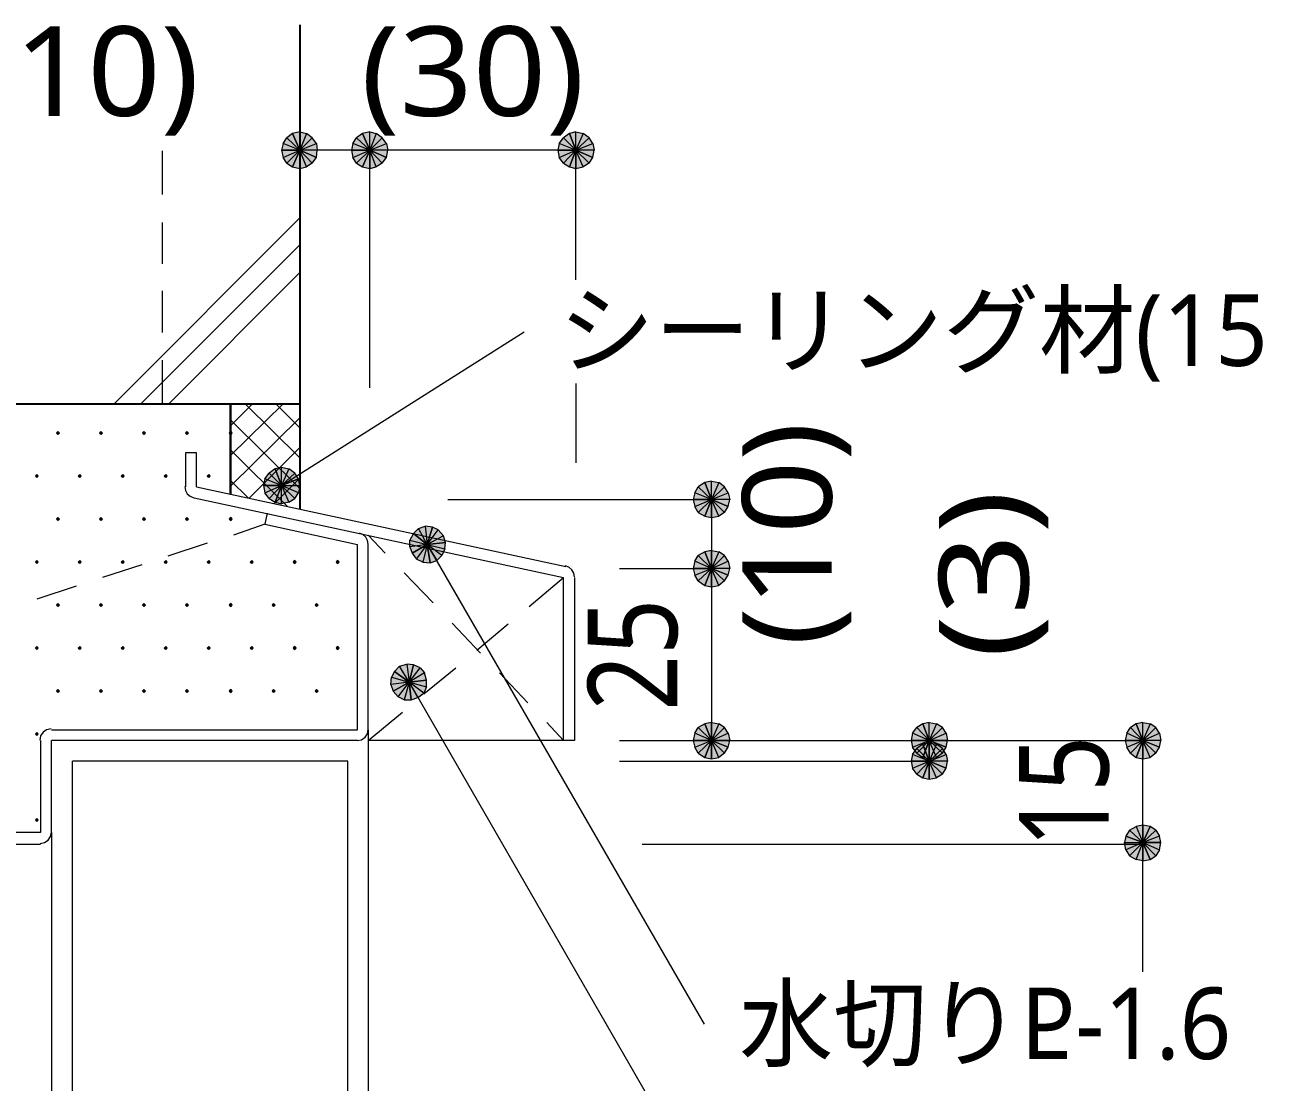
# Model space of a CAD drawing. Header units: millimetres. Extents: x 0 to 420, y 0 to 297.
# Drawn here: x 130.21 to 166.22, y 239.13 to 269.83 of the extents above; entities that cross this region are included whole.
import ezdxf
from ezdxf.enums import TextEntityAlignment as Align

# ---------------------------------------------------------------- set-up
doc = ezdxf.new("R2010")
doc.units = ezdxf.units.MM
doc.styles.add('kst32b', font='NotoSansJP-Variable.ttf')

msp = doc.modelspace()

# ---------------------------------------------------------------- hatches: boundary and pattern name
h = msp.add_hatch(color=7)
h.paths.add_polyline_path([(137.986, 266.679), (137.816, 266.552), (138.197, 266.192), (137.986, 266.679)])
h.paths.add_polyline_path([(137.816, 266.552), (138.197, 266.192), (137.71, 266.382), (137.816, 266.552)])
h.paths.add_polyline_path([(138.197, 266.192), (137.71, 266.382), (137.668, 266.192), (138.197, 266.192)])
h = msp.add_hatch(color=7)
h.paths.add_polyline_path([(138.557, 266.552), (138.388, 266.679), (138.197, 266.192), (138.557, 266.552)])
h.paths.add_polyline_path([(138.388, 266.679), (138.197, 266.192), (138.197, 266.721), (138.388, 266.679)])
h.paths.add_polyline_path([(138.197, 266.192), (138.197, 266.721), (137.986, 266.679), (138.197, 266.192)])
h = msp.add_hatch(color=7)
h.paths.add_polyline_path([(138.684, 265.98), (138.705, 266.192), (138.197, 266.192), (138.684, 265.98)])
h.paths.add_polyline_path([(138.705, 266.192), (138.197, 266.192), (138.684, 266.382), (138.705, 266.192)])
h.paths.add_polyline_path([(138.197, 266.192), (138.684, 266.382), (138.557, 266.552), (138.197, 266.192)])
h = msp.add_hatch(color=7)
h.paths.add_polyline_path([(140.018, 266.679), (139.848, 266.552), (140.229, 266.192), (140.018, 266.679)])
h.paths.add_polyline_path([(139.848, 266.552), (140.229, 266.192), (139.742, 266.382), (139.848, 266.552)])
h.paths.add_polyline_path([(140.229, 266.192), (139.742, 266.382), (139.7, 266.192), (140.229, 266.192)])
h = msp.add_hatch(color=7)
h.paths.add_polyline_path([(140.589, 266.552), (140.42, 266.679), (140.229, 266.192), (140.589, 266.552)])
h.paths.add_polyline_path([(140.42, 266.679), (140.229, 266.192), (140.229, 266.721), (140.42, 266.679)])
h.paths.add_polyline_path([(140.229, 266.192), (140.229, 266.721), (140.018, 266.679), (140.229, 266.192)])
h = msp.add_hatch(color=7)
h.paths.add_polyline_path([(140.716, 265.98), (140.758, 266.192), (140.229, 266.192), (140.716, 265.98)])
h.paths.add_polyline_path([(140.758, 266.192), (140.229, 266.192), (140.716, 266.382), (140.758, 266.192)])
h.paths.add_polyline_path([(140.229, 266.192), (140.716, 266.382), (140.589, 266.552), (140.229, 266.192)])
h = msp.add_hatch(color=7)
h.paths.add_polyline_path([(146.029, 266.679), (145.86, 266.552), (146.219, 266.192), (146.029, 266.679)])
h.paths.add_polyline_path([(145.86, 266.552), (146.219, 266.192), (145.733, 266.382), (145.86, 266.552)])
h.paths.add_polyline_path([(146.219, 266.192), (145.733, 266.382), (145.69, 266.192), (146.219, 266.192)])
h = msp.add_hatch(color=7)
h.paths.add_polyline_path([(146.6, 266.552), (146.431, 266.679), (146.219, 266.192), (146.6, 266.552)])
h.paths.add_polyline_path([(146.431, 266.679), (146.219, 266.192), (146.219, 266.721), (146.431, 266.679)])
h.paths.add_polyline_path([(146.219, 266.192), (146.219, 266.721), (146.029, 266.679), (146.219, 266.192)])
h = msp.add_hatch(color=7)
h.paths.add_polyline_path([(146.706, 265.98), (146.749, 266.192), (146.219, 266.192), (146.706, 265.98)])
h.paths.add_polyline_path([(146.749, 266.192), (146.219, 266.192), (146.706, 266.382), (146.749, 266.192)])
h.paths.add_polyline_path([(146.219, 266.192), (146.706, 266.382), (146.6, 266.552), (146.219, 266.192)])
h = msp.add_hatch(color=7)
h.paths.add_polyline_path([(137.668, 266.192), (137.71, 265.98), (138.197, 266.192), (137.668, 266.192)])
h.paths.add_polyline_path([(137.71, 265.98), (138.197, 266.192), (137.816, 265.811), (137.71, 265.98)])
h.paths.add_polyline_path([(138.197, 266.192), (137.816, 265.811), (137.986, 265.705), (138.197, 266.192)])
for points in [[(137.986, 265.705), (138.197, 265.663), (138.197, 266.192), (137.986, 265.705)], [(140.018, 265.705), (140.229, 265.663), (140.229, 266.192), (140.018, 265.705)], [(146.029, 265.705), (146.219, 265.663), (146.219, 266.192), (146.029, 265.705)], [(131.17, 258.022), (131.149, 258), (131.128, 257.979), (131.149, 257.958), (131.17, 257.937), (131.191, 257.958), (131.212, 257.979), (131.191, 258), (131.17, 258.022)], [(132.419, 258.022), (132.397, 258), (132.376, 257.979), (132.397, 257.958), (132.419, 257.937), (132.44, 257.958), (132.461, 257.979), (132.44, 258), (132.419, 258.022)], [(133.668, 258.022), (133.646, 258), (133.625, 257.979), (133.646, 257.958), (133.668, 257.937), (133.689, 257.958), (133.71, 257.979), (133.689, 258), (133.668, 258.022)], [(134.916, 258.022), (134.895, 258), (134.874, 257.979), (134.895, 257.958), (134.916, 257.937), (134.938, 257.958), (134.959, 257.979), (134.938, 258), (134.916, 258.022)], [(136.186, 258.022), (136.165, 258), (136.144, 257.979), (136.165, 257.958), (136.186, 257.937), (136.208, 257.958), (136.229, 257.979), (136.208, 258), (136.186, 258.022)], [(130.556, 256.773), (130.535, 256.752), (130.514, 256.73), (130.535, 256.709), (130.556, 256.688), (130.577, 256.709), (130.598, 256.73), (130.577, 256.752), (130.556, 256.773)], [(131.805, 256.773), (131.784, 256.752), (131.762, 256.73), (131.784, 256.709), (131.805, 256.688), (131.826, 256.709), (131.847, 256.73), (131.826, 256.752), (131.805, 256.773)], [(133.054, 256.773), (133.033, 256.752), (133.011, 256.73), (133.033, 256.709), (133.054, 256.688), (133.075, 256.709), (133.096, 256.73), (133.075, 256.752), (133.054, 256.773)], [(134.303, 256.773), (134.281, 256.752), (134.26, 256.73), (134.281, 256.709), (134.303, 256.688), (134.324, 256.709), (134.345, 256.73), (134.324, 256.752), (134.303, 256.773)], [(135.551, 256.773), (135.53, 256.752), (135.509, 256.73), (135.53, 256.709), (135.551, 256.688), (135.572, 256.709), (135.594, 256.73), (135.572, 256.752), (135.551, 256.773)], [(138.155, 256.646), (138.049, 256.815), (137.668, 256.455), (138.155, 256.646)], [(149.966, 255.566), (150.156, 255.524), (150.156, 256.053), (149.966, 255.566)], [(131.17, 255.524), (131.149, 255.503), (131.128, 255.482), (131.149, 255.46), (131.17, 255.439), (131.191, 255.46), (131.212, 255.482), (131.191, 255.503), (131.17, 255.524)], [(132.419, 255.524), (132.397, 255.503), (132.376, 255.482), (132.397, 255.46), (132.419, 255.439), (132.44, 255.46), (132.461, 255.482), (132.44, 255.503), (132.419, 255.524)], [(133.668, 255.524), (133.646, 255.503), (133.625, 255.482), (133.646, 255.46), (133.668, 255.439), (133.689, 255.46), (133.71, 255.482), (133.689, 255.503), (133.668, 255.524)], [(134.916, 255.524), (134.895, 255.503), (134.874, 255.482), (134.895, 255.46), (134.916, 255.439), (134.938, 255.46), (134.959, 255.482), (134.938, 255.503), (134.916, 255.524)], [(136.186, 255.524), (136.165, 255.503), (136.144, 255.482), (136.165, 255.46), (136.186, 255.439), (136.208, 255.46), (136.229, 255.482), (136.208, 255.503), (136.186, 255.524)], [(141.986, 254.212), (142.177, 254.275), (141.901, 254.741), (141.986, 254.212)], [(130.556, 254.275), (130.535, 254.254), (130.514, 254.233), (130.535, 254.212), (130.556, 254.19), (130.577, 254.212), (130.598, 254.233), (130.577, 254.254), (130.556, 254.275)], [(131.805, 254.275), (131.784, 254.254), (131.762, 254.233), (131.784, 254.212), (131.805, 254.19), (131.826, 254.212), (131.847, 254.233), (131.826, 254.254), (131.805, 254.275)], [(133.054, 254.275), (133.033, 254.254), (133.011, 254.233), (133.033, 254.212), (133.054, 254.19), (133.075, 254.212), (133.096, 254.233), (133.075, 254.254), (133.054, 254.275)], [(134.303, 254.275), (134.281, 254.254), (134.26, 254.233), (134.281, 254.212), (134.303, 254.19), (134.324, 254.212), (134.345, 254.233), (134.324, 254.254), (134.303, 254.275)], [(135.551, 254.275), (135.53, 254.254), (135.509, 254.233), (135.53, 254.212), (135.551, 254.19), (135.572, 254.212), (135.594, 254.233), (135.572, 254.254), (135.551, 254.275)], [(136.8, 254.275), (136.779, 254.254), (136.758, 254.233), (136.779, 254.212), (136.8, 254.19), (136.821, 254.212), (136.843, 254.233), (136.821, 254.254), (136.8, 254.275)], [(138.049, 254.275), (138.028, 254.254), (138.007, 254.233), (138.028, 254.212), (138.049, 254.19), (138.07, 254.212), (138.091, 254.233), (138.07, 254.254), (138.049, 254.275)], [(139.298, 254.275), (139.277, 254.254), (139.255, 254.233), (139.277, 254.212), (139.298, 254.19), (139.319, 254.212), (139.34, 254.233), (139.319, 254.254), (139.298, 254.275)], [(149.966, 253.555), (150.156, 253.513), (150.156, 254.042), (149.966, 253.555)], [(131.17, 253.026), (131.149, 253.005), (131.128, 252.984), (131.149, 252.963), (131.17, 252.942), (131.191, 252.963), (131.212, 252.984), (131.191, 253.005), (131.17, 253.026)], [(132.419, 253.026), (132.397, 253.005), (132.376, 252.984), (132.397, 252.963), (132.419, 252.942), (132.44, 252.963), (132.461, 252.984), (132.44, 253.005), (132.419, 253.026)], [(133.668, 253.026), (133.646, 253.005), (133.625, 252.984), (133.646, 252.963), (133.668, 252.942), (133.689, 252.963), (133.71, 252.984), (133.689, 253.005), (133.668, 253.026)], [(134.916, 253.026), (134.895, 253.005), (134.874, 252.984), (134.895, 252.963), (134.916, 252.942), (134.938, 252.963), (134.959, 252.984), (134.938, 253.005), (134.916, 253.026)], [(136.186, 253.026), (136.165, 253.005), (136.144, 252.984), (136.165, 252.963), (136.186, 252.942), (136.208, 252.963), (136.229, 252.984), (136.208, 253.005), (136.186, 253.026)], [(137.435, 253.026), (137.414, 253.005), (137.393, 252.984), (137.414, 252.963), (137.435, 252.942), (137.456, 252.963), (137.478, 252.984), (137.456, 253.005), (137.435, 253.026)], [(138.684, 253.026), (138.663, 253.005), (138.642, 252.984), (138.663, 252.963), (138.684, 252.942), (138.705, 252.963), (138.726, 252.984), (138.705, 253.005), (138.684, 253.026)], [(130.556, 251.778), (130.535, 251.756), (130.514, 251.735), (130.535, 251.714), (130.556, 251.693), (130.577, 251.714), (130.598, 251.735), (130.577, 251.756), (130.556, 251.778)], [(131.805, 251.778), (131.784, 251.756), (131.762, 251.735), (131.784, 251.714), (131.805, 251.693), (131.826, 251.714), (131.847, 251.735), (131.826, 251.756), (131.805, 251.778)], [(133.054, 251.778), (133.033, 251.756), (133.011, 251.735), (133.033, 251.714), (133.054, 251.693), (133.075, 251.714), (133.096, 251.735), (133.075, 251.756), (133.054, 251.778)], [(134.303, 251.778), (134.281, 251.756), (134.26, 251.735), (134.281, 251.714), (134.303, 251.693), (134.324, 251.714), (134.345, 251.735), (134.324, 251.756), (134.303, 251.778)], [(135.551, 251.778), (135.53, 251.756), (135.509, 251.735), (135.53, 251.714), (135.551, 251.693), (135.572, 251.714), (135.594, 251.735), (135.572, 251.756), (135.551, 251.778)], [(136.8, 251.778), (136.779, 251.756), (136.758, 251.735), (136.779, 251.714), (136.8, 251.693), (136.821, 251.714), (136.843, 251.735), (136.821, 251.756), (136.8, 251.778)], [(138.049, 251.778), (138.028, 251.756), (138.007, 251.735), (138.028, 251.714), (138.049, 251.693), (138.07, 251.714), (138.091, 251.735), (138.07, 251.756), (138.049, 251.778)], [(139.298, 251.778), (139.277, 251.756), (139.255, 251.735), (139.277, 251.714), (139.298, 251.693), (139.319, 251.714), (139.34, 251.735), (139.319, 251.756), (139.298, 251.778)], [(141.436, 250.232), (141.626, 250.296), (141.372, 250.74), (141.436, 250.232)], [(131.17, 250.529), (131.149, 250.507), (131.128, 250.486), (131.149, 250.465), (131.17, 250.444), (131.191, 250.465), (131.212, 250.486), (131.191, 250.507), (131.17, 250.529)], [(132.419, 250.529), (132.397, 250.507), (132.376, 250.486), (132.397, 250.465), (132.419, 250.444), (132.44, 250.465), (132.461, 250.486), (132.44, 250.507), (132.419, 250.529)], [(133.668, 250.529), (133.646, 250.507), (133.625, 250.486), (133.646, 250.465), (133.668, 250.444), (133.689, 250.465), (133.71, 250.486), (133.689, 250.507), (133.668, 250.529)], [(134.916, 250.529), (134.895, 250.507), (134.874, 250.486), (134.895, 250.465), (134.916, 250.444), (134.938, 250.465), (134.959, 250.486), (134.938, 250.507), (134.916, 250.529)], [(136.186, 250.529), (136.165, 250.507), (136.144, 250.486), (136.165, 250.465), (136.186, 250.444), (136.208, 250.465), (136.229, 250.486), (136.208, 250.507), (136.186, 250.529)], [(137.435, 250.529), (137.414, 250.507), (137.393, 250.486), (137.414, 250.465), (137.435, 250.444), (137.456, 250.465), (137.478, 250.486), (137.456, 250.507), (137.435, 250.529)], [(138.684, 250.529), (138.663, 250.507), (138.642, 250.486), (138.663, 250.465), (138.684, 250.444), (138.705, 250.465), (138.726, 250.486), (138.705, 250.507), (138.684, 250.529)], [(130.556, 249.28), (130.535, 249.259), (130.514, 249.237), (130.535, 249.216), (130.556, 249.195), (130.577, 249.216), (130.598, 249.237), (130.577, 249.259), (130.556, 249.28)], [(149.966, 248.56), (150.156, 248.518), (150.156, 249.047), (149.966, 248.56)], [(156.295, 248.56), (156.485, 248.518), (156.485, 249.047), (156.295, 248.56)], [(162.496, 248.56), (162.687, 248.518), (162.687, 249.047), (162.496, 248.56)], [(156.295, 247.967), (156.485, 247.925), (156.485, 248.454), (156.295, 247.967)], [(130.556, 246.782), (130.535, 246.761), (130.514, 246.74), (130.535, 246.719), (130.556, 246.697), (130.577, 246.719), (130.598, 246.74), (130.577, 246.761), (130.556, 246.782)], [(162.899, 246.549), (162.687, 246.592), (162.687, 246.084), (162.899, 246.549)]]:
    msp.add_hatch(color=7).paths.add_polyline_path(points)
h = msp.add_hatch(color=7)
h.paths.add_polyline_path([(138.197, 265.663), (138.388, 265.705), (138.197, 266.192), (138.197, 265.663)])
h.paths.add_polyline_path([(138.388, 265.705), (138.197, 266.192), (138.557, 265.811), (138.388, 265.705)])
h.paths.add_polyline_path([(138.197, 266.192), (138.557, 265.811), (138.684, 265.98), (138.197, 266.192)])
h = msp.add_hatch(color=7)
h.paths.add_polyline_path([(139.7, 266.192), (139.742, 265.98), (140.229, 266.192), (139.7, 266.192)])
h.paths.add_polyline_path([(139.742, 265.98), (140.229, 266.192), (139.848, 265.811), (139.742, 265.98)])
h.paths.add_polyline_path([(140.229, 266.192), (139.848, 265.811), (140.018, 265.705), (140.229, 266.192)])
h = msp.add_hatch(color=7)
h.paths.add_polyline_path([(140.229, 265.663), (140.42, 265.705), (140.229, 266.192), (140.229, 265.663)])
h.paths.add_polyline_path([(140.42, 265.705), (140.229, 266.192), (140.589, 265.811), (140.42, 265.705)])
h.paths.add_polyline_path([(140.229, 266.192), (140.589, 265.811), (140.716, 265.98), (140.229, 266.192)])
h = msp.add_hatch(color=7)
h.paths.add_polyline_path([(145.69, 266.192), (145.733, 265.98), (146.219, 266.192), (145.69, 266.192)])
h.paths.add_polyline_path([(145.733, 265.98), (146.219, 266.192), (145.86, 265.811), (145.733, 265.98)])
h.paths.add_polyline_path([(146.219, 266.192), (145.86, 265.811), (146.029, 265.705), (146.219, 266.192)])
h = msp.add_hatch(color=7)
h.paths.add_polyline_path([(146.219, 265.663), (146.431, 265.705), (146.219, 266.192), (146.219, 265.663)])
h.paths.add_polyline_path([(146.431, 265.705), (146.219, 266.192), (146.6, 265.811), (146.431, 265.705)])
h.paths.add_polyline_path([(146.219, 266.192), (146.6, 265.811), (146.706, 265.98), (146.219, 266.192)])
h = msp.add_hatch(color=7)
h.paths.add_polyline_path([(137.478, 256.942), (137.308, 256.815), (137.668, 256.455), (137.478, 256.942)])
h.paths.add_polyline_path([(137.308, 256.815), (137.668, 256.455), (137.181, 256.646), (137.308, 256.815)])
h.paths.add_polyline_path([(137.668, 256.455), (137.181, 256.646), (137.139, 256.455), (137.668, 256.455)])
h = msp.add_hatch(color=7)
h.paths.add_polyline_path([(138.049, 256.815), (137.88, 256.942), (137.668, 256.455), (138.049, 256.815)])
h.paths.add_polyline_path([(137.88, 256.942), (137.668, 256.455), (137.668, 256.984), (137.88, 256.942)])
h.paths.add_polyline_path([(137.668, 256.455), (137.668, 256.984), (137.478, 256.942), (137.668, 256.455)])
h = msp.add_hatch(color=7)
h.paths.add_polyline_path([(137.139, 256.455), (137.181, 256.244), (137.668, 256.455), (137.139, 256.455)])
h.paths.add_polyline_path([(137.181, 256.244), (137.668, 256.455), (137.308, 256.074), (137.181, 256.244)])
h.paths.add_polyline_path([(137.668, 256.455), (137.308, 256.074), (137.478, 255.968), (137.668, 256.455)])
h = msp.add_hatch(color=7)
h.paths.add_polyline_path([(137.478, 255.968), (137.668, 255.926), (137.668, 256.455), (137.478, 255.968)])
h.paths.add_polyline_path([(137.668, 255.926), (137.668, 256.455), (137.88, 255.968), (137.668, 255.926)])
h.paths.add_polyline_path([(137.668, 256.455), (137.88, 255.968), (138.049, 256.074), (137.668, 256.455)])
h = msp.add_hatch(color=7)
h.paths.add_polyline_path([(138.049, 256.074), (138.155, 256.244), (137.668, 256.455), (138.049, 256.074)])
h.paths.add_polyline_path([(138.155, 256.244), (137.668, 256.455), (138.197, 256.455), (138.155, 256.244)])
h.paths.add_polyline_path([(137.668, 256.455), (138.197, 256.455), (138.155, 256.646), (137.668, 256.455)])
h = msp.add_hatch(color=7)
h.paths.add_polyline_path([(149.966, 256.54), (149.775, 256.413), (150.156, 256.053), (149.966, 256.54)])
h.paths.add_polyline_path([(149.775, 256.413), (150.156, 256.053), (149.67, 256.244), (149.775, 256.413)])
h.paths.add_polyline_path([(150.156, 256.053), (149.67, 256.244), (149.627, 256.053), (150.156, 256.053)])
h = msp.add_hatch(color=7)
h.paths.add_polyline_path([(150.537, 256.413), (150.368, 256.54), (150.156, 256.053), (150.537, 256.413)])
h.paths.add_polyline_path([(150.368, 256.54), (150.156, 256.053), (150.156, 256.582), (150.368, 256.54)])
h.paths.add_polyline_path([(150.156, 256.053), (150.156, 256.582), (149.966, 256.54), (150.156, 256.053)])
h = msp.add_hatch(color=7)
h.paths.add_polyline_path([(150.643, 255.841), (150.686, 256.053), (150.156, 256.053), (150.643, 255.841)])
h.paths.add_polyline_path([(150.686, 256.053), (150.156, 256.053), (150.643, 256.244), (150.686, 256.053)])
h.paths.add_polyline_path([(150.156, 256.053), (150.643, 256.244), (150.537, 256.413), (150.156, 256.053)])
h = msp.add_hatch(color=7)
h.paths.add_polyline_path([(149.627, 256.053), (149.67, 255.841), (150.156, 256.053), (149.627, 256.053)])
h.paths.add_polyline_path([(149.67, 255.841), (150.156, 256.053), (149.775, 255.672), (149.67, 255.841)])
h.paths.add_polyline_path([(150.156, 256.053), (149.775, 255.672), (149.966, 255.566), (150.156, 256.053)])
h = msp.add_hatch(color=7)
h.paths.add_polyline_path([(150.156, 255.524), (150.368, 255.566), (150.156, 256.053), (150.156, 255.524)])
h.paths.add_polyline_path([(150.368, 255.566), (150.156, 256.053), (150.537, 255.672), (150.368, 255.566)])
h.paths.add_polyline_path([(150.156, 256.053), (150.537, 255.672), (150.643, 255.841), (150.156, 256.053)])
h = msp.add_hatch(color=7)
h.paths.add_polyline_path([(141.499, 255.058), (141.393, 254.868), (141.901, 254.741), (141.499, 255.058)])
h.paths.add_polyline_path([(141.393, 254.868), (141.901, 254.741), (141.393, 254.677), (141.393, 254.868)])
h.paths.add_polyline_path([(141.901, 254.741), (141.393, 254.677), (141.457, 254.487), (141.901, 254.741)])
h = msp.add_hatch(color=7)
h.paths.add_polyline_path([(142.05, 255.249), (141.838, 255.27), (141.901, 254.741), (142.05, 255.249)])
h.paths.add_polyline_path([(141.838, 255.27), (141.901, 254.741), (141.647, 255.206), (141.838, 255.27)])
h.paths.add_polyline_path([(141.901, 254.741), (141.647, 255.206), (141.499, 255.058), (141.901, 254.741)])
h = msp.add_hatch(color=7)
h.paths.add_polyline_path([(142.43, 254.804), (142.367, 254.995), (141.901, 254.741), (142.43, 254.804)])
h.paths.add_polyline_path([(142.367, 254.995), (141.901, 254.741), (142.219, 255.164), (142.367, 254.995)])
h.paths.add_polyline_path([(141.901, 254.741), (142.219, 255.164), (142.05, 255.249), (141.901, 254.741)])
h = msp.add_hatch(color=7)
h.paths.add_polyline_path([(141.457, 254.487), (141.584, 254.317), (141.901, 254.741), (141.457, 254.487)])
h.paths.add_polyline_path([(141.584, 254.317), (141.901, 254.741), (141.774, 254.233), (141.584, 254.317)])
h.paths.add_polyline_path([(141.901, 254.741), (141.774, 254.233), (141.986, 254.212), (141.901, 254.741)])
h = msp.add_hatch(color=7)
h.paths.add_polyline_path([(142.177, 254.275), (142.325, 254.423), (141.901, 254.741), (142.177, 254.275)])
h.paths.add_polyline_path([(142.325, 254.423), (141.901, 254.741), (142.409, 254.614), (142.325, 254.423)])
h.paths.add_polyline_path([(141.901, 254.741), (142.409, 254.614), (142.43, 254.804), (141.901, 254.741)])
h = msp.add_hatch(color=7)
h.paths.add_polyline_path([(149.966, 254.529), (149.775, 254.423), (150.156, 254.042), (149.966, 254.529)])
h.paths.add_polyline_path([(149.775, 254.423), (150.156, 254.042), (149.67, 254.254), (149.775, 254.423)])
h.paths.add_polyline_path([(150.156, 254.042), (149.67, 254.254), (149.627, 254.042), (150.156, 254.042)])
h = msp.add_hatch(color=7)
h.paths.add_polyline_path([(150.537, 254.423), (150.368, 254.529), (150.156, 254.042), (150.537, 254.423)])
h.paths.add_polyline_path([(150.368, 254.529), (150.156, 254.042), (150.156, 254.571), (150.368, 254.529)])
h.paths.add_polyline_path([(150.156, 254.042), (150.156, 254.571), (149.966, 254.529), (150.156, 254.042)])
h = msp.add_hatch(color=7)
h.paths.add_polyline_path([(150.643, 253.852), (150.686, 254.042), (150.156, 254.042), (150.643, 253.852)])
h.paths.add_polyline_path([(150.686, 254.042), (150.156, 254.042), (150.643, 254.254), (150.686, 254.042)])
h.paths.add_polyline_path([(150.156, 254.042), (150.643, 254.254), (150.537, 254.423), (150.156, 254.042)])
h = msp.add_hatch(color=7)
h.paths.add_polyline_path([(149.627, 254.042), (149.67, 253.852), (150.156, 254.042), (149.627, 254.042)])
h.paths.add_polyline_path([(149.67, 253.852), (150.156, 254.042), (149.775, 253.682), (149.67, 253.852)])
h.paths.add_polyline_path([(150.156, 254.042), (149.775, 253.682), (149.966, 253.555), (150.156, 254.042)])
h = msp.add_hatch(color=7)
h.paths.add_polyline_path([(150.156, 253.513), (150.368, 253.555), (150.156, 254.042), (150.156, 253.513)])
h.paths.add_polyline_path([(150.368, 253.555), (150.156, 254.042), (150.537, 253.682), (150.368, 253.555)])
h.paths.add_polyline_path([(150.156, 254.042), (150.537, 253.682), (150.643, 253.852), (150.156, 254.042)])
h = msp.add_hatch(color=7)
h.paths.add_polyline_path([(140.949, 251.058), (140.864, 250.888), (141.372, 250.74), (140.949, 251.058)])
h.paths.add_polyline_path([(140.864, 250.888), (141.372, 250.74), (140.843, 250.677), (140.864, 250.888)])
h.paths.add_polyline_path([(141.372, 250.74), (140.843, 250.677), (140.907, 250.486), (141.372, 250.74)])
h = msp.add_hatch(color=7)
h.paths.add_polyline_path([(141.499, 251.248), (141.309, 251.27), (141.372, 250.74), (141.499, 251.248)])
h.paths.add_polyline_path([(141.309, 251.27), (141.372, 250.74), (141.097, 251.206), (141.309, 251.27)])
h.paths.add_polyline_path([(141.372, 250.74), (141.097, 251.206), (140.949, 251.058), (141.372, 250.74)])
h = msp.add_hatch(color=7)
h.paths.add_polyline_path([(141.88, 250.804), (141.817, 251.015), (141.372, 250.74), (141.88, 250.804)])
h.paths.add_polyline_path([(141.817, 251.015), (141.372, 250.74), (141.69, 251.164), (141.817, 251.015)])
h.paths.add_polyline_path([(141.372, 250.74), (141.69, 251.164), (141.499, 251.248), (141.372, 250.74)])
h = msp.add_hatch(color=7)
h.paths.add_polyline_path([(140.907, 250.486), (141.055, 250.317), (141.372, 250.74), (140.907, 250.486)])
h.paths.add_polyline_path([(141.055, 250.317), (141.372, 250.74), (141.224, 250.232), (141.055, 250.317)])
h.paths.add_polyline_path([(141.372, 250.74), (141.224, 250.232), (141.436, 250.232), (141.372, 250.74)])
h = msp.add_hatch(color=7)
h.paths.add_polyline_path([(141.626, 250.296), (141.796, 250.423), (141.372, 250.74), (141.626, 250.296)])
h.paths.add_polyline_path([(141.796, 250.423), (141.372, 250.74), (141.88, 250.613), (141.796, 250.423)])
h.paths.add_polyline_path([(141.372, 250.74), (141.88, 250.613), (141.88, 250.804), (141.372, 250.74)])
h = msp.add_hatch(color=7)
h.paths.add_polyline_path([(150.537, 249.428), (150.368, 249.534), (150.156, 249.047), (150.537, 249.428)])
h.paths.add_polyline_path([(150.368, 249.534), (150.156, 249.047), (150.156, 249.576), (150.368, 249.534)])
h.paths.add_polyline_path([(150.156, 249.047), (150.156, 249.576), (149.966, 249.534), (150.156, 249.047)])
h = msp.add_hatch(color=7)
h.paths.add_polyline_path([(156.866, 249.428), (156.697, 249.534), (156.485, 249.047), (156.866, 249.428)])
h.paths.add_polyline_path([(156.697, 249.534), (156.485, 249.047), (156.485, 249.576), (156.697, 249.534)])
h.paths.add_polyline_path([(156.485, 249.047), (156.485, 249.576), (156.295, 249.534), (156.485, 249.047)])
h = msp.add_hatch(color=7)
h.paths.add_polyline_path([(163.068, 249.428), (162.899, 249.534), (162.687, 249.047), (163.068, 249.428)])
h.paths.add_polyline_path([(162.899, 249.534), (162.687, 249.047), (162.687, 249.576), (162.899, 249.534)])
h.paths.add_polyline_path([(162.687, 249.047), (162.687, 249.576), (162.496, 249.534), (162.687, 249.047)])
h = msp.add_hatch(color=7)
h.paths.add_polyline_path([(149.966, 249.534), (149.775, 249.428), (150.156, 249.047), (149.966, 249.534)])
h.paths.add_polyline_path([(149.775, 249.428), (150.156, 249.047), (149.67, 249.259), (149.775, 249.428)])
h.paths.add_polyline_path([(150.156, 249.047), (149.67, 249.259), (149.627, 249.047), (150.156, 249.047)])
h = msp.add_hatch(color=7)
h.paths.add_polyline_path([(150.643, 248.856), (150.686, 249.047), (150.156, 249.047), (150.643, 248.856)])
h.paths.add_polyline_path([(150.686, 249.047), (150.156, 249.047), (150.643, 249.259), (150.686, 249.047)])
h.paths.add_polyline_path([(150.156, 249.047), (150.643, 249.259), (150.537, 249.428), (150.156, 249.047)])
h = msp.add_hatch(color=7)
h.paths.add_polyline_path([(156.295, 249.534), (156.125, 249.428), (156.485, 249.047), (156.295, 249.534)])
h.paths.add_polyline_path([(156.125, 249.428), (156.485, 249.047), (155.998, 249.259), (156.125, 249.428)])
h.paths.add_polyline_path([(156.485, 249.047), (155.998, 249.259), (155.956, 249.047), (156.485, 249.047)])
h = msp.add_hatch(color=7)
h.paths.add_polyline_path([(156.972, 248.856), (157.014, 249.047), (156.485, 249.047), (156.972, 248.856)])
h.paths.add_polyline_path([(157.014, 249.047), (156.485, 249.047), (156.972, 249.259), (157.014, 249.047)])
h.paths.add_polyline_path([(156.485, 249.047), (156.972, 249.259), (156.866, 249.428), (156.485, 249.047)])
h = msp.add_hatch(color=7)
h.paths.add_polyline_path([(162.496, 249.534), (162.327, 249.428), (162.687, 249.047), (162.496, 249.534)])
h.paths.add_polyline_path([(162.327, 249.428), (162.687, 249.047), (162.221, 249.259), (162.327, 249.428)])
h.paths.add_polyline_path([(162.687, 249.047), (162.221, 249.259), (162.179, 249.047), (162.687, 249.047)])
h = msp.add_hatch(color=7)
h.paths.add_polyline_path([(163.174, 248.856), (163.216, 249.047), (162.687, 249.047), (163.174, 248.856)])
h.paths.add_polyline_path([(163.216, 249.047), (162.687, 249.047), (163.174, 249.259), (163.216, 249.047)])
h.paths.add_polyline_path([(162.687, 249.047), (163.174, 249.259), (163.068, 249.428), (162.687, 249.047)])
h = msp.add_hatch(color=7)
h.paths.add_polyline_path([(149.627, 249.047), (149.67, 248.856), (150.156, 249.047), (149.627, 249.047)])
h.paths.add_polyline_path([(149.67, 248.856), (150.156, 249.047), (149.775, 248.687), (149.67, 248.856)])
h.paths.add_polyline_path([(150.156, 249.047), (149.775, 248.687), (149.966, 248.56), (150.156, 249.047)])
h = msp.add_hatch(color=7)
h.paths.add_polyline_path([(150.156, 248.518), (150.368, 248.56), (150.156, 249.047), (150.156, 248.518)])
h.paths.add_polyline_path([(150.368, 248.56), (150.156, 249.047), (150.537, 248.687), (150.368, 248.56)])
h.paths.add_polyline_path([(150.156, 249.047), (150.537, 248.687), (150.643, 248.856), (150.156, 249.047)])
h = msp.add_hatch(color=7)
h.paths.add_polyline_path([(155.956, 249.047), (155.998, 248.856), (156.485, 249.047), (155.956, 249.047)])
h.paths.add_polyline_path([(155.998, 248.856), (156.485, 249.047), (156.125, 248.687), (155.998, 248.856)])
h.paths.add_polyline_path([(156.485, 249.047), (156.125, 248.687), (156.295, 248.56), (156.485, 249.047)])
h = msp.add_hatch(color=7)
h.paths.add_polyline_path([(156.295, 248.941), (156.125, 248.814), (156.485, 248.454), (156.295, 248.941)])
h.paths.add_polyline_path([(156.125, 248.814), (156.485, 248.454), (155.998, 248.645), (156.125, 248.814)])
h.paths.add_polyline_path([(156.485, 248.454), (155.998, 248.645), (155.956, 248.454), (156.485, 248.454)])
h = msp.add_hatch(color=7)
h.paths.add_polyline_path([(156.866, 248.814), (156.697, 248.941), (156.485, 248.454), (156.866, 248.814)])
h.paths.add_polyline_path([(156.697, 248.941), (156.485, 248.454), (156.485, 248.983), (156.697, 248.941)])
h.paths.add_polyline_path([(156.485, 248.454), (156.485, 248.983), (156.295, 248.941), (156.485, 248.454)])
h = msp.add_hatch(color=7)
h.paths.add_polyline_path([(156.485, 248.518), (156.697, 248.56), (156.485, 249.047), (156.485, 248.518)])
h.paths.add_polyline_path([(156.697, 248.56), (156.485, 249.047), (156.866, 248.687), (156.697, 248.56)])
h.paths.add_polyline_path([(156.485, 249.047), (156.866, 248.687), (156.972, 248.856), (156.485, 249.047)])
h = msp.add_hatch(color=7)
h.paths.add_polyline_path([(162.179, 249.047), (162.221, 248.856), (162.687, 249.047), (162.179, 249.047)])
h.paths.add_polyline_path([(162.221, 248.856), (162.687, 249.047), (162.327, 248.687), (162.221, 248.856)])
h.paths.add_polyline_path([(162.687, 249.047), (162.327, 248.687), (162.496, 248.56), (162.687, 249.047)])
h = msp.add_hatch(color=7)
h.paths.add_polyline_path([(162.687, 248.518), (162.899, 248.56), (162.687, 249.047), (162.687, 248.518)])
h.paths.add_polyline_path([(162.899, 248.56), (162.687, 249.047), (163.068, 248.687), (162.899, 248.56)])
h.paths.add_polyline_path([(162.687, 249.047), (163.068, 248.687), (163.174, 248.856), (162.687, 249.047)])
h = msp.add_hatch(color=7)
h.paths.add_polyline_path([(156.972, 248.243), (157.014, 248.454), (156.485, 248.454), (156.972, 248.243)])
h.paths.add_polyline_path([(157.014, 248.454), (156.485, 248.454), (156.972, 248.645), (157.014, 248.454)])
h.paths.add_polyline_path([(156.485, 248.454), (156.972, 248.645), (156.866, 248.814), (156.485, 248.454)])
h = msp.add_hatch(color=7)
h.paths.add_polyline_path([(155.956, 248.454), (155.998, 248.243), (156.485, 248.454), (155.956, 248.454)])
h.paths.add_polyline_path([(155.998, 248.243), (156.485, 248.454), (156.125, 248.073), (155.998, 248.243)])
h.paths.add_polyline_path([(156.485, 248.454), (156.125, 248.073), (156.295, 247.967), (156.485, 248.454)])
h = msp.add_hatch(color=7)
h.paths.add_polyline_path([(156.485, 247.925), (156.697, 247.967), (156.485, 248.454), (156.485, 247.925)])
h.paths.add_polyline_path([(156.697, 247.967), (156.485, 248.454), (156.866, 248.073), (156.697, 247.967)])
h.paths.add_polyline_path([(156.485, 248.454), (156.866, 248.073), (156.972, 248.243), (156.485, 248.454)])
h = msp.add_hatch(color=7)
h.paths.add_polyline_path([(162.687, 246.592), (162.496, 246.549), (162.687, 246.084), (162.687, 246.592)])
h.paths.add_polyline_path([(162.496, 246.549), (162.687, 246.084), (162.306, 246.443), (162.496, 246.549)])
h.paths.add_polyline_path([(162.687, 246.084), (162.306, 246.443), (162.2, 246.274), (162.687, 246.084)])
h = msp.add_hatch(color=7)
h.paths.add_polyline_path([(163.216, 246.084), (163.174, 246.274), (162.687, 246.084), (163.216, 246.084)])
h.paths.add_polyline_path([(163.174, 246.274), (162.687, 246.084), (163.068, 246.443), (163.174, 246.274)])
h.paths.add_polyline_path([(162.687, 246.084), (163.068, 246.443), (162.899, 246.549), (162.687, 246.084)])
h = msp.add_hatch(color=7)
h.paths.add_polyline_path([(162.2, 246.274), (162.158, 246.084), (162.687, 246.084), (162.2, 246.274)])
h.paths.add_polyline_path([(162.158, 246.084), (162.687, 246.084), (162.2, 245.872), (162.158, 246.084)])
h.paths.add_polyline_path([(162.687, 246.084), (162.2, 245.872), (162.306, 245.703), (162.687, 246.084)])
h = msp.add_hatch(color=7)
h.paths.add_polyline_path([(162.306, 245.703), (162.496, 245.597), (162.687, 246.084), (162.306, 245.703)])
h.paths.add_polyline_path([(162.496, 245.597), (162.687, 246.084), (162.687, 245.554), (162.496, 245.597)])
h.paths.add_polyline_path([(162.687, 246.084), (162.687, 245.554), (162.899, 245.597), (162.687, 246.084)])
h = msp.add_hatch(color=7)
h.paths.add_polyline_path([(162.899, 245.597), (163.068, 245.703), (162.687, 246.084), (162.899, 245.597)])
h.paths.add_polyline_path([(163.068, 245.703), (162.687, 246.084), (163.174, 245.872), (163.068, 245.703)])
h.paths.add_polyline_path([(162.687, 246.084), (163.174, 245.872), (163.216, 246.084), (162.687, 246.084)])

# ---------------------------------------------------------------- linework, layer by layer
at = {"lineweight": 25}
for points in [[(102.193, 269.833), (102.193, 261.832), (105.198, 258.826), (138.197, 258.826)], [(138.197, 269.833), (138.197, 258.826)], [(138.197, 258.826), (138.197, 255.757)]]:
    msp.add_lwpolyline(points, dxfattribs=at)
at = {"lineweight": 0}
for points in [[(137.816, 266.552), (138.197, 266.192), (137.71, 266.382)], [(137.986, 266.679), (137.816, 266.552), (138.197, 266.192)], [(138.197, 266.192), (138.197, 266.721), (137.986, 266.679)], [(138.388, 266.679), (138.197, 266.192), (138.197, 266.721)], [(138.557, 266.552), (138.388, 266.679), (138.197, 266.192)], [(138.197, 266.192), (138.684, 266.382), (138.557, 266.552)], [(139.848, 266.552), (140.229, 266.192), (139.742, 266.382)], [(140.018, 266.679), (139.848, 266.552), (140.229, 266.192)], [(140.229, 266.192), (140.229, 266.721), (140.018, 266.679)], [(140.42, 266.679), (140.229, 266.192), (140.229, 266.721)], [(140.589, 266.552), (140.42, 266.679), (140.229, 266.192)], [(140.229, 266.192), (140.716, 266.382), (140.589, 266.552)], [(145.86, 266.552), (146.219, 266.192), (145.733, 266.382)], [(146.029, 266.679), (145.86, 266.552), (146.219, 266.192)], [(146.219, 266.192), (146.219, 266.721), (146.029, 266.679)], [(146.431, 266.679), (146.219, 266.192), (146.219, 266.721)], [(146.6, 266.552), (146.431, 266.679), (146.219, 266.192)], [(146.219, 266.192), (146.706, 266.382), (146.6, 266.552)], [(138.197, 266.192), (137.71, 266.382), (137.668, 266.192)], [(137.668, 266.192), (137.71, 265.98), (138.197, 266.192)], [(137.71, 265.98), (138.197, 266.192), (137.816, 265.811)], [(138.197, 266.192), (137.816, 265.811), (137.986, 265.705)], [(137.986, 265.705), (138.197, 265.663), (138.197, 266.192)], [(138.705, 266.192), (138.197, 266.192), (138.684, 266.382)], [(138.197, 265.663), (138.388, 265.705), (138.197, 266.192)], [(138.388, 265.705), (138.197, 266.192), (138.557, 265.811)], [(138.197, 266.192), (138.557, 265.811), (138.684, 265.98)], [(138.684, 265.98), (138.705, 266.192), (138.197, 266.192)], [(140.229, 266.192), (139.742, 266.382), (139.7, 266.192)], [(139.7, 266.192), (139.742, 265.98), (140.229, 266.192)], [(139.742, 265.98), (140.229, 266.192), (139.848, 265.811)], [(140.229, 266.192), (139.848, 265.811), (140.018, 265.705)], [(140.018, 265.705), (140.229, 265.663), (140.229, 266.192)], [(140.758, 266.192), (140.229, 266.192), (140.716, 266.382)], [(140.229, 265.663), (140.42, 265.705), (140.229, 266.192)], [(140.42, 265.705), (140.229, 266.192), (140.589, 265.811)], [(140.229, 266.192), (140.589, 265.811), (140.716, 265.98)], [(140.716, 265.98), (140.758, 266.192), (140.229, 266.192)], [(146.219, 266.192), (145.733, 266.382), (145.69, 266.192)], [(145.69, 266.192), (145.733, 265.98), (146.219, 266.192)], [(145.733, 265.98), (146.219, 266.192), (145.86, 265.811)], [(146.219, 266.192), (145.86, 265.811), (146.029, 265.705)], [(146.029, 265.705), (146.219, 265.663), (146.219, 266.192)], [(146.749, 266.192), (146.219, 266.192), (146.706, 266.382)], [(146.219, 265.663), (146.431, 265.705), (146.219, 266.192)], [(146.431, 265.705), (146.219, 266.192), (146.6, 265.811)], [(146.219, 266.192), (146.6, 265.811), (146.706, 265.98)], [(146.706, 265.98), (146.749, 266.192), (146.219, 266.192)], [(131.17, 258.022), (131.149, 258), (131.128, 257.979), (131.149, 257.958), (131.17, 257.937), (131.191, 257.958), (131.212, 257.979), (131.191, 258)], [(132.419, 258.022), (132.397, 258), (132.376, 257.979), (132.397, 257.958), (132.419, 257.937), (132.44, 257.958), (132.461, 257.979), (132.44, 258)], [(133.668, 258.022), (133.646, 258), (133.625, 257.979), (133.646, 257.958), (133.668, 257.937), (133.689, 257.958), (133.71, 257.979), (133.689, 258)], [(134.916, 258.022), (134.895, 258), (134.874, 257.979), (134.895, 257.958), (134.916, 257.937), (134.938, 257.958), (134.959, 257.979), (134.938, 258)], [(136.186, 258.022), (136.165, 258), (136.144, 257.979), (136.165, 257.958), (136.186, 257.937), (136.208, 257.958), (136.229, 257.979), (136.208, 258)], [(130.556, 256.773), (130.535, 256.752), (130.514, 256.73), (130.535, 256.709), (130.556, 256.688), (130.577, 256.709), (130.598, 256.73), (130.577, 256.752)], [(131.805, 256.773), (131.784, 256.752), (131.762, 256.73), (131.784, 256.709), (131.805, 256.688), (131.826, 256.709), (131.847, 256.73), (131.826, 256.752)], [(133.054, 256.773), (133.033, 256.752), (133.011, 256.73), (133.033, 256.709), (133.054, 256.688), (133.075, 256.709), (133.096, 256.73), (133.075, 256.752)], [(134.303, 256.773), (134.281, 256.752), (134.26, 256.73), (134.281, 256.709), (134.303, 256.688), (134.324, 256.709), (134.345, 256.73), (134.324, 256.752)], [(135.551, 256.773), (135.53, 256.752), (135.509, 256.73), (135.53, 256.709), (135.551, 256.688), (135.572, 256.709), (135.594, 256.73), (135.572, 256.752)], [(137.308, 256.815), (137.668, 256.455), (137.181, 256.646)], [(137.478, 256.942), (137.308, 256.815), (137.668, 256.455)], [(137.668, 256.455), (137.668, 256.984), (137.478, 256.942)], [(137.88, 256.942), (137.668, 256.455), (137.668, 256.984)], [(138.049, 256.815), (137.88, 256.942), (137.668, 256.455)], [(138.155, 256.646), (138.049, 256.815), (137.668, 256.455)], [(137.668, 256.455), (137.181, 256.646), (137.139, 256.455)], [(137.139, 256.455), (137.181, 256.244), (137.668, 256.455)], [(137.181, 256.244), (137.668, 256.455), (137.308, 256.074)], [(137.668, 256.455), (137.308, 256.074), (137.478, 255.968)], [(137.478, 255.968), (137.668, 255.926), (137.668, 256.455)], [(137.668, 256.455), (138.197, 256.455), (138.155, 256.646)], [(137.668, 255.926), (137.668, 256.455), (137.88, 255.968)], [(137.668, 256.455), (137.88, 255.968), (138.049, 256.074)], [(138.049, 256.074), (138.155, 256.244), (137.668, 256.455)], [(138.155, 256.244), (137.668, 256.455), (138.197, 256.455)], [(149.775, 256.413), (150.156, 256.053), (149.67, 256.244)], [(149.966, 256.54), (149.775, 256.413), (150.156, 256.053)], [(150.156, 256.053), (150.156, 256.582), (149.966, 256.54)], [(150.368, 256.54), (150.156, 256.053), (150.156, 256.582)], [(150.537, 256.413), (150.368, 256.54), (150.156, 256.053)], [(150.156, 256.053), (150.643, 256.244), (150.537, 256.413)], [(150.156, 256.053), (149.67, 256.244), (149.627, 256.053)], [(149.627, 256.053), (149.67, 255.841), (150.156, 256.053)], [(149.67, 255.841), (150.156, 256.053), (149.775, 255.672)], [(150.156, 256.053), (149.775, 255.672), (149.966, 255.566)], [(149.966, 255.566), (150.156, 255.524), (150.156, 256.053)], [(150.686, 256.053), (150.156, 256.053), (150.643, 256.244)], [(150.156, 255.524), (150.368, 255.566), (150.156, 256.053)], [(150.368, 255.566), (150.156, 256.053), (150.537, 255.672)], [(150.156, 256.053), (150.537, 255.672), (150.643, 255.841)], [(150.643, 255.841), (150.686, 256.053), (150.156, 256.053)], [(131.17, 255.524), (131.149, 255.503), (131.128, 255.482), (131.149, 255.46), (131.17, 255.439), (131.191, 255.46), (131.212, 255.482), (131.191, 255.503)], [(132.419, 255.524), (132.397, 255.503), (132.376, 255.482), (132.397, 255.46), (132.419, 255.439), (132.44, 255.46), (132.461, 255.482), (132.44, 255.503)], [(133.668, 255.524), (133.646, 255.503), (133.625, 255.482), (133.646, 255.46), (133.668, 255.439), (133.689, 255.46), (133.71, 255.482), (133.689, 255.503)], [(134.916, 255.524), (134.895, 255.503), (134.874, 255.482), (134.895, 255.46), (134.916, 255.439), (134.938, 255.46), (134.959, 255.482), (134.938, 255.503)], [(136.186, 255.524), (136.165, 255.503), (136.144, 255.482), (136.165, 255.46), (136.186, 255.439), (136.208, 255.46), (136.229, 255.482), (136.208, 255.503)], [(141.499, 255.058), (141.393, 254.868), (141.901, 254.741)], [(141.901, 254.741), (141.647, 255.206), (141.499, 255.058)], [(141.838, 255.27), (141.901, 254.741), (141.647, 255.206)], [(142.05, 255.249), (141.838, 255.27), (141.901, 254.741)], [(141.901, 254.741), (142.219, 255.164), (142.05, 255.249)], [(142.367, 254.995), (141.901, 254.741), (142.219, 255.164)], [(142.43, 254.804), (142.367, 254.995), (141.901, 254.741)], [(141.393, 254.868), (141.901, 254.741), (141.393, 254.677)], [(141.901, 254.741), (141.393, 254.677), (141.457, 254.487)], [(141.457, 254.487), (141.584, 254.317), (141.901, 254.741)], [(141.584, 254.317), (141.901, 254.741), (141.774, 254.233)], [(141.901, 254.741), (141.774, 254.233), (141.986, 254.212)], [(141.901, 254.741), (142.409, 254.614), (142.43, 254.804)], [(142.177, 254.275), (142.325, 254.423), (141.901, 254.741)], [(142.325, 254.423), (141.901, 254.741), (142.409, 254.614)], [(141.986, 254.212), (142.177, 254.275), (141.901, 254.741)], [(130.556, 254.275), (130.535, 254.254), (130.514, 254.233), (130.535, 254.212), (130.556, 254.19), (130.577, 254.212), (130.598, 254.233), (130.577, 254.254)], [(131.805, 254.275), (131.784, 254.254), (131.762, 254.233), (131.784, 254.212), (131.805, 254.19), (131.826, 254.212), (131.847, 254.233), (131.826, 254.254)], [(133.054, 254.275), (133.033, 254.254), (133.011, 254.233), (133.033, 254.212), (133.054, 254.19), (133.075, 254.212), (133.096, 254.233), (133.075, 254.254)], [(134.303, 254.275), (134.281, 254.254), (134.26, 254.233), (134.281, 254.212), (134.303, 254.19), (134.324, 254.212), (134.345, 254.233), (134.324, 254.254)], [(135.551, 254.275), (135.53, 254.254), (135.509, 254.233), (135.53, 254.212), (135.551, 254.19), (135.572, 254.212), (135.594, 254.233), (135.572, 254.254)], [(136.8, 254.275), (136.779, 254.254), (136.758, 254.233), (136.779, 254.212), (136.8, 254.19), (136.821, 254.212), (136.843, 254.233), (136.821, 254.254)], [(138.049, 254.275), (138.028, 254.254), (138.007, 254.233), (138.028, 254.212), (138.049, 254.19), (138.07, 254.212), (138.091, 254.233), (138.07, 254.254)], [(139.298, 254.275), (139.277, 254.254), (139.255, 254.233), (139.277, 254.212), (139.298, 254.19), (139.319, 254.212), (139.34, 254.233), (139.319, 254.254)], [(150.156, 254.042), (149.67, 254.254), (149.627, 254.042)], [(149.775, 254.423), (150.156, 254.042), (149.67, 254.254)], [(149.966, 254.529), (149.775, 254.423), (150.156, 254.042)], [(150.156, 254.042), (150.156, 254.571), (149.966, 254.529)], [(150.368, 254.529), (150.156, 254.042), (150.156, 254.571)], [(150.537, 254.423), (150.368, 254.529), (150.156, 254.042)], [(150.156, 254.042), (150.643, 254.254), (150.537, 254.423)], [(150.686, 254.042), (150.156, 254.042), (150.643, 254.254)], [(149.627, 254.042), (149.67, 253.852), (150.156, 254.042)], [(149.67, 253.852), (150.156, 254.042), (149.775, 253.682)], [(150.156, 254.042), (149.775, 253.682), (149.966, 253.555)], [(149.966, 253.555), (150.156, 253.513), (150.156, 254.042)], [(150.156, 253.513), (150.368, 253.555), (150.156, 254.042)], [(150.368, 253.555), (150.156, 254.042), (150.537, 253.682)], [(150.156, 254.042), (150.537, 253.682), (150.643, 253.852)], [(150.643, 253.852), (150.686, 254.042), (150.156, 254.042)], [(131.17, 253.026), (131.149, 253.005), (131.128, 252.984), (131.149, 252.963), (131.17, 252.942), (131.191, 252.963), (131.212, 252.984), (131.191, 253.005)], [(132.419, 253.026), (132.397, 253.005), (132.376, 252.984), (132.397, 252.963), (132.419, 252.942), (132.44, 252.963), (132.461, 252.984), (132.44, 253.005)], [(133.668, 253.026), (133.646, 253.005), (133.625, 252.984), (133.646, 252.963), (133.668, 252.942), (133.689, 252.963), (133.71, 252.984), (133.689, 253.005)], [(134.916, 253.026), (134.895, 253.005), (134.874, 252.984), (134.895, 252.963), (134.916, 252.942), (134.938, 252.963), (134.959, 252.984), (134.938, 253.005)], [(136.186, 253.026), (136.165, 253.005), (136.144, 252.984), (136.165, 252.963), (136.186, 252.942), (136.208, 252.963), (136.229, 252.984), (136.208, 253.005)], [(137.435, 253.026), (137.414, 253.005), (137.393, 252.984), (137.414, 252.963), (137.435, 252.942), (137.456, 252.963), (137.478, 252.984), (137.456, 253.005)], [(138.684, 253.026), (138.663, 253.005), (138.642, 252.984), (138.663, 252.963), (138.684, 252.942), (138.705, 252.963), (138.726, 252.984), (138.705, 253.005)], [(130.556, 251.778), (130.535, 251.756), (130.514, 251.735), (130.535, 251.714), (130.556, 251.693), (130.577, 251.714), (130.598, 251.735), (130.577, 251.756)], [(131.805, 251.778), (131.784, 251.756), (131.762, 251.735), (131.784, 251.714), (131.805, 251.693), (131.826, 251.714), (131.847, 251.735), (131.826, 251.756)], [(133.054, 251.778), (133.033, 251.756), (133.011, 251.735), (133.033, 251.714), (133.054, 251.693), (133.075, 251.714), (133.096, 251.735), (133.075, 251.756)], [(134.303, 251.778), (134.281, 251.756), (134.26, 251.735), (134.281, 251.714), (134.303, 251.693), (134.324, 251.714), (134.345, 251.735), (134.324, 251.756)], [(135.551, 251.778), (135.53, 251.756), (135.509, 251.735), (135.53, 251.714), (135.551, 251.693), (135.572, 251.714), (135.594, 251.735), (135.572, 251.756)], [(136.8, 251.778), (136.779, 251.756), (136.758, 251.735), (136.779, 251.714), (136.8, 251.693), (136.821, 251.714), (136.843, 251.735), (136.821, 251.756)], [(138.049, 251.778), (138.028, 251.756), (138.007, 251.735), (138.028, 251.714), (138.049, 251.693), (138.07, 251.714), (138.091, 251.735), (138.07, 251.756)], [(139.298, 251.778), (139.277, 251.756), (139.255, 251.735), (139.277, 251.714), (139.298, 251.693), (139.319, 251.714), (139.34, 251.735), (139.319, 251.756)], [(140.949, 251.058), (140.864, 250.888), (141.372, 250.74)], [(141.372, 250.74), (141.097, 251.206), (140.949, 251.058)], [(141.309, 251.27), (141.372, 250.74), (141.097, 251.206)], [(141.499, 251.248), (141.309, 251.27), (141.372, 250.74)], [(141.372, 250.74), (141.69, 251.164), (141.499, 251.248)], [(141.817, 251.015), (141.372, 250.74), (141.69, 251.164)], [(141.88, 250.804), (141.817, 251.015), (141.372, 250.74)], [(140.864, 250.888), (141.372, 250.74), (140.843, 250.677)], [(141.372, 250.74), (140.843, 250.677), (140.907, 250.486)], [(140.907, 250.486), (141.055, 250.317), (141.372, 250.74)], [(141.055, 250.317), (141.372, 250.74), (141.224, 250.232)], [(141.372, 250.74), (141.224, 250.232), (141.436, 250.232)], [(141.372, 250.74), (141.88, 250.613), (141.88, 250.804)], [(141.626, 250.296), (141.796, 250.423), (141.372, 250.74)], [(141.796, 250.423), (141.372, 250.74), (141.88, 250.613)], [(141.436, 250.232), (141.626, 250.296), (141.372, 250.74)], [(131.17, 250.529), (131.149, 250.507), (131.128, 250.486), (131.149, 250.465), (131.17, 250.444), (131.191, 250.465), (131.212, 250.486), (131.191, 250.507)], [(132.419, 250.529), (132.397, 250.507), (132.376, 250.486), (132.397, 250.465), (132.419, 250.444), (132.44, 250.465), (132.461, 250.486), (132.44, 250.507)], [(133.668, 250.529), (133.646, 250.507), (133.625, 250.486), (133.646, 250.465), (133.668, 250.444), (133.689, 250.465), (133.71, 250.486), (133.689, 250.507)], [(134.916, 250.529), (134.895, 250.507), (134.874, 250.486), (134.895, 250.465), (134.916, 250.444), (134.938, 250.465), (134.959, 250.486), (134.938, 250.507)], [(136.186, 250.529), (136.165, 250.507), (136.144, 250.486), (136.165, 250.465), (136.186, 250.444), (136.208, 250.465), (136.229, 250.486), (136.208, 250.507)], [(137.435, 250.529), (137.414, 250.507), (137.393, 250.486), (137.414, 250.465), (137.435, 250.444), (137.456, 250.465), (137.478, 250.486), (137.456, 250.507)], [(138.684, 250.529), (138.663, 250.507), (138.642, 250.486), (138.663, 250.465), (138.684, 250.444), (138.705, 250.465), (138.726, 250.486), (138.705, 250.507)], [(150.156, 249.047), (150.156, 249.576), (149.966, 249.534)], [(150.368, 249.534), (150.156, 249.047), (150.156, 249.576)], [(156.485, 249.047), (156.485, 249.576), (156.295, 249.534)], [(156.697, 249.534), (156.485, 249.047), (156.485, 249.576)], [(162.687, 249.047), (162.687, 249.576), (162.496, 249.534)], [(162.899, 249.534), (162.687, 249.047), (162.687, 249.576)], [(130.556, 249.28), (130.535, 249.259), (130.514, 249.237), (130.535, 249.216), (130.556, 249.195), (130.577, 249.216), (130.598, 249.237), (130.577, 249.259)], [(150.156, 249.047), (149.67, 249.259), (149.627, 249.047)], [(149.775, 249.428), (150.156, 249.047), (149.67, 249.259)], [(149.966, 249.534), (149.775, 249.428), (150.156, 249.047)], [(150.537, 249.428), (150.368, 249.534), (150.156, 249.047)], [(150.156, 249.047), (150.643, 249.259), (150.537, 249.428)], [(150.686, 249.047), (150.156, 249.047), (150.643, 249.259)], [(156.485, 249.047), (155.998, 249.259), (155.956, 249.047)], [(156.125, 249.428), (156.485, 249.047), (155.998, 249.259)], [(156.295, 249.534), (156.125, 249.428), (156.485, 249.047)], [(156.866, 249.428), (156.697, 249.534), (156.485, 249.047)], [(156.485, 249.047), (156.972, 249.259), (156.866, 249.428)], [(157.014, 249.047), (156.485, 249.047), (156.972, 249.259)], [(162.687, 249.047), (162.221, 249.259), (162.179, 249.047)], [(162.327, 249.428), (162.687, 249.047), (162.221, 249.259)], [(162.496, 249.534), (162.327, 249.428), (162.687, 249.047)], [(163.068, 249.428), (162.899, 249.534), (162.687, 249.047)], [(162.687, 249.047), (163.174, 249.259), (163.068, 249.428)], [(163.216, 249.047), (162.687, 249.047), (163.174, 249.259)], [(149.627, 249.047), (149.67, 248.856), (150.156, 249.047)], [(149.67, 248.856), (150.156, 249.047), (149.775, 248.687)], [(150.156, 249.047), (149.775, 248.687), (149.966, 248.56)], [(149.966, 248.56), (150.156, 248.518), (150.156, 249.047)], [(150.156, 248.518), (150.368, 248.56), (150.156, 249.047)], [(150.368, 248.56), (150.156, 249.047), (150.537, 248.687)], [(150.156, 249.047), (150.537, 248.687), (150.643, 248.856)], [(150.643, 248.856), (150.686, 249.047), (150.156, 249.047)], [(155.956, 249.047), (155.998, 248.856), (156.485, 249.047)], [(155.998, 248.856), (156.485, 249.047), (156.125, 248.687)], [(156.485, 249.047), (156.125, 248.687), (156.295, 248.56)], [(156.295, 248.941), (156.125, 248.814), (156.485, 248.454)], [(156.295, 248.56), (156.485, 248.518), (156.485, 249.047)], [(156.485, 248.454), (156.485, 248.983), (156.295, 248.941)], [(156.485, 248.518), (156.697, 248.56), (156.485, 249.047)], [(156.697, 248.56), (156.485, 249.047), (156.866, 248.687)], [(156.485, 249.047), (156.866, 248.687), (156.972, 248.856)], [(156.972, 248.856), (157.014, 249.047), (156.485, 249.047)], [(156.697, 248.941), (156.485, 248.454), (156.485, 248.983)], [(156.866, 248.814), (156.697, 248.941), (156.485, 248.454)], [(162.179, 249.047), (162.221, 248.856), (162.687, 249.047)], [(162.221, 248.856), (162.687, 249.047), (162.327, 248.687)], [(162.687, 249.047), (162.327, 248.687), (162.496, 248.56)], [(162.496, 248.56), (162.687, 248.518), (162.687, 249.047)], [(162.687, 248.518), (162.899, 248.56), (162.687, 249.047)], [(162.899, 248.56), (162.687, 249.047), (163.068, 248.687)], [(162.687, 249.047), (163.068, 248.687), (163.174, 248.856)], [(163.174, 248.856), (163.216, 249.047), (162.687, 249.047)], [(156.485, 248.454), (155.998, 248.645), (155.956, 248.454)], [(156.125, 248.814), (156.485, 248.454), (155.998, 248.645)], [(156.485, 248.454), (156.972, 248.645), (156.866, 248.814)], [(157.014, 248.454), (156.485, 248.454), (156.972, 248.645)], [(155.956, 248.454), (155.998, 248.243), (156.485, 248.454)], [(155.998, 248.243), (156.485, 248.454), (156.125, 248.073)], [(156.485, 248.454), (156.125, 248.073), (156.295, 247.967)], [(156.295, 247.967), (156.485, 247.925), (156.485, 248.454)], [(156.485, 247.925), (156.697, 247.967), (156.485, 248.454)], [(156.697, 247.967), (156.485, 248.454), (156.866, 248.073)], [(156.485, 248.454), (156.866, 248.073), (156.972, 248.243)], [(156.972, 248.243), (157.014, 248.454), (156.485, 248.454)], [(130.556, 246.782), (130.535, 246.761), (130.514, 246.74), (130.535, 246.719), (130.556, 246.697), (130.577, 246.719), (130.598, 246.74), (130.577, 246.761)], [(162.687, 246.084), (162.306, 246.443), (162.2, 246.274)], [(162.496, 246.549), (162.687, 246.084), (162.306, 246.443)], [(162.687, 246.592), (162.496, 246.549), (162.687, 246.084)], [(162.899, 246.549), (162.687, 246.592), (162.687, 246.084)], [(162.687, 246.084), (163.068, 246.443), (162.899, 246.549)], [(163.174, 246.274), (162.687, 246.084), (163.068, 246.443)], [(162.2, 246.274), (162.158, 246.084), (162.687, 246.084)], [(162.158, 246.084), (162.687, 246.084), (162.2, 245.872)], [(162.687, 246.084), (162.2, 245.872), (162.306, 245.703)], [(162.306, 245.703), (162.496, 245.597), (162.687, 246.084)], [(162.496, 245.597), (162.687, 246.084), (162.687, 245.554)], [(163.216, 246.084), (163.174, 246.274), (162.687, 246.084)], [(162.687, 246.084), (162.687, 245.554), (162.899, 245.597)], [(162.899, 245.597), (163.068, 245.703), (162.687, 246.084)], [(163.068, 245.703), (162.687, 246.084), (163.174, 245.872)], [(162.687, 246.084), (163.174, 245.872), (163.216, 246.084)]]:
    msp.add_lwpolyline(points, close=True, dxfattribs=at)
at = {"lineweight": 13}
for points in [[(134.197, 266.171), (134.197, 264.901)], [(146.219, 266.192), (140.229, 266.192), (138.197, 266.192)], [(140.229, 259.292), (140.229, 266.192)], [(146.219, 262.424), (146.219, 266.192)], [(132.8, 258.826), (138.197, 264.223)], [(134.197, 264.096), (134.197, 262.89)], [(133.583, 258.826), (138.197, 263.44)], [(134.387, 258.826), (138.197, 262.636)], [(134.197, 262.107), (134.197, 260.9)], [(137.668, 256.455), (144.717, 260.921)], [(134.197, 260.096), (134.197, 258.826)], [(146.219, 259.419), (146.219, 257.112)], [(136.186, 258.191), (136.821, 258.826)], [(136.186, 257.323), (137.71, 258.826)], [(138.197, 257.26), (136.61, 258.826)], [(138.197, 258.128), (137.499, 258.826)], [(136.186, 256.434), (138.197, 258.424)], [(138.197, 256.371), (136.186, 258.36)], [(137.837, 255.841), (136.186, 257.492)], [(136.716, 256.074), (138.197, 257.556)], [(135.192, 256.413), (135.192, 257.408), (134.874, 257.408), (134.874, 256.413)], [(134.853, 256.424), (134.873, 256.31), (134.929, 256.213), (135.014, 256.141), (135.122, 256.101)], [(135.192, 256.413), (145.923, 254.106)], [(136.694, 256.096), (136.186, 256.604)], [(137.456, 255.926), (138.197, 256.667)], [(135.128, 256.096), (145.86, 253.788)], [(142.494, 256.053), (150.156, 256.053)], [(150.156, 256.053), (150.156, 254.042), (150.156, 249.047)], [(138.176, 255.778), (138.197, 255.778)], [(137.181, 255.333), (136.271, 255.016)], [(137.245, 255.651), (137.181, 255.333)], [(137.181, 255.333), (139.869, 254.741)], [(140.187, 254.751), (140.168, 254.862), (140.114, 254.957), (140.032, 255.03), (139.928, 255.072)], [(140.187, 255.016), (140.674, 254.487)], [(135.509, 254.783), (134.366, 254.402)], [(139.869, 249.364), (139.869, 254.741)], [(140.187, 249.364), (140.187, 254.741)], [(141.901, 254.741), (149.945, 240.813)], [(133.604, 254.148), (132.461, 253.788)], [(141.224, 253.915), (142.071, 253.047)], [(146.177, 253.799), (146.157, 253.912), (146.101, 254.009), (146.016, 254.082), (145.908, 254.122)], [(147.489, 254.042), (150.156, 254.042)], [(131.699, 253.534), (130.556, 253.153)], [(144.865, 252.942), (145.86, 253.788)], [(145.86, 249.047), (145.86, 253.788)], [(146.177, 253.788), (146.177, 249.047)], [(142.621, 252.455), (143.446, 251.587)], [(143.341, 251.672), (144.251, 252.434)], [(141.796, 250.402), (142.727, 251.164)], [(143.997, 251.015), (144.822, 250.148)], [(141.372, 250.74), (149.945, 235.881)], [(140.187, 249.047), (141.182, 249.872)], [(145.373, 249.576), (145.86, 249.047)], [(130.969, 249.386), (130.841, 249.36), (130.737, 249.29), (130.666, 249.185), (130.641, 249.058)], [(130.979, 249.364), (139.869, 249.364)], [(139.859, 249.047), (139.986, 249.073), (140.091, 249.143), (140.161, 249.247), (140.187, 249.375)], [(140.187, 249.364), (140.187, 222.843)], [(130.662, 249.047), (130.662, 246.38)], [(139.869, 249.047), (130.979, 249.047)], [(130.979, 246.38), (130.979, 249.047)], [(146.177, 249.047), (140.187, 249.047)], [(147.489, 249.047), (162.687, 249.047)], [(156.485, 248.454), (156.485, 249.047)], [(162.687, 246.041), (162.687, 249.047)], [(131.593, 222.843), (131.593, 248.454)], [(139.594, 248.454), (131.593, 248.454)], [(139.594, 222.843), (139.594, 248.454)], [(147.489, 248.454), (156.485, 248.454)], [(130.662, 246.38), (120.502, 246.38)], [(130.651, 246.062), (130.779, 246.088), (130.883, 246.159), (130.954, 246.263), (130.979, 246.391)], [(130.979, 246.38), (130.979, 222.843)], [(120.502, 246.041), (130.662, 246.041)], [(148.146, 246.041), (162.687, 246.041)], [(162.687, 242.337), (162.687, 246.041)]]:
    msp.add_lwpolyline(points, dxfattribs=at)
at = {"lineweight": 30}
msp.add_lwpolyline([(136.186, 258.826), (136.186, 256.201)], dxfattribs=at)

# ---------------------------------------------------------------- texts
at = {"style": 'kst32b'}
for s, height, p, p2 in [('(10)', 2.5989, (128.778, 267.187), (135.275, 267.187)), ('(30)', 2.5989, (139.975, 267.187), (146.472, 267.187)), ('シーリング材(15×10)', 2.07913, (145.711, 259.927), (171.7, 259.927)), ('(10)', 2.5989, (153.649, 251.799), (153.649, 258.296)), ('(3)', 2.5989, (159.364, 251.439), (159.364, 256.312)), ('25', 2.5989, (149.162, 249.915), (149.162, 253.163)), ('15', 2.5989, (161.692, 245.936), (161.692, 249.184)), ('水切りP-1.6', 2.0791, (150.961, 239.797), (165.255, 239.797))]:
    msp.add_text(s, height=height, dxfattribs=at).set_placement(p, p2, align=Align.FIT)
msp.add_text('L', height=2.079, dxfattribs=at).set_placement((159.131, 239.797))

doc.saveas('drawing.dxf')
